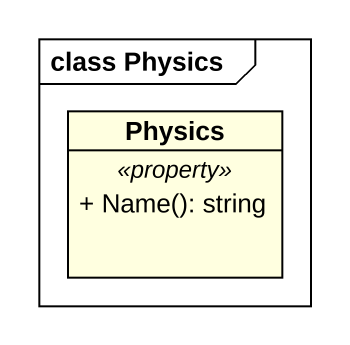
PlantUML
@startuml
mainframe class Physics
hide circle
hide empty members
skinparam classAttributeIconSize 0
class Physics #FFFFE0 {
  .. <<property>> ..
  + Name(): string
}
@enduml
